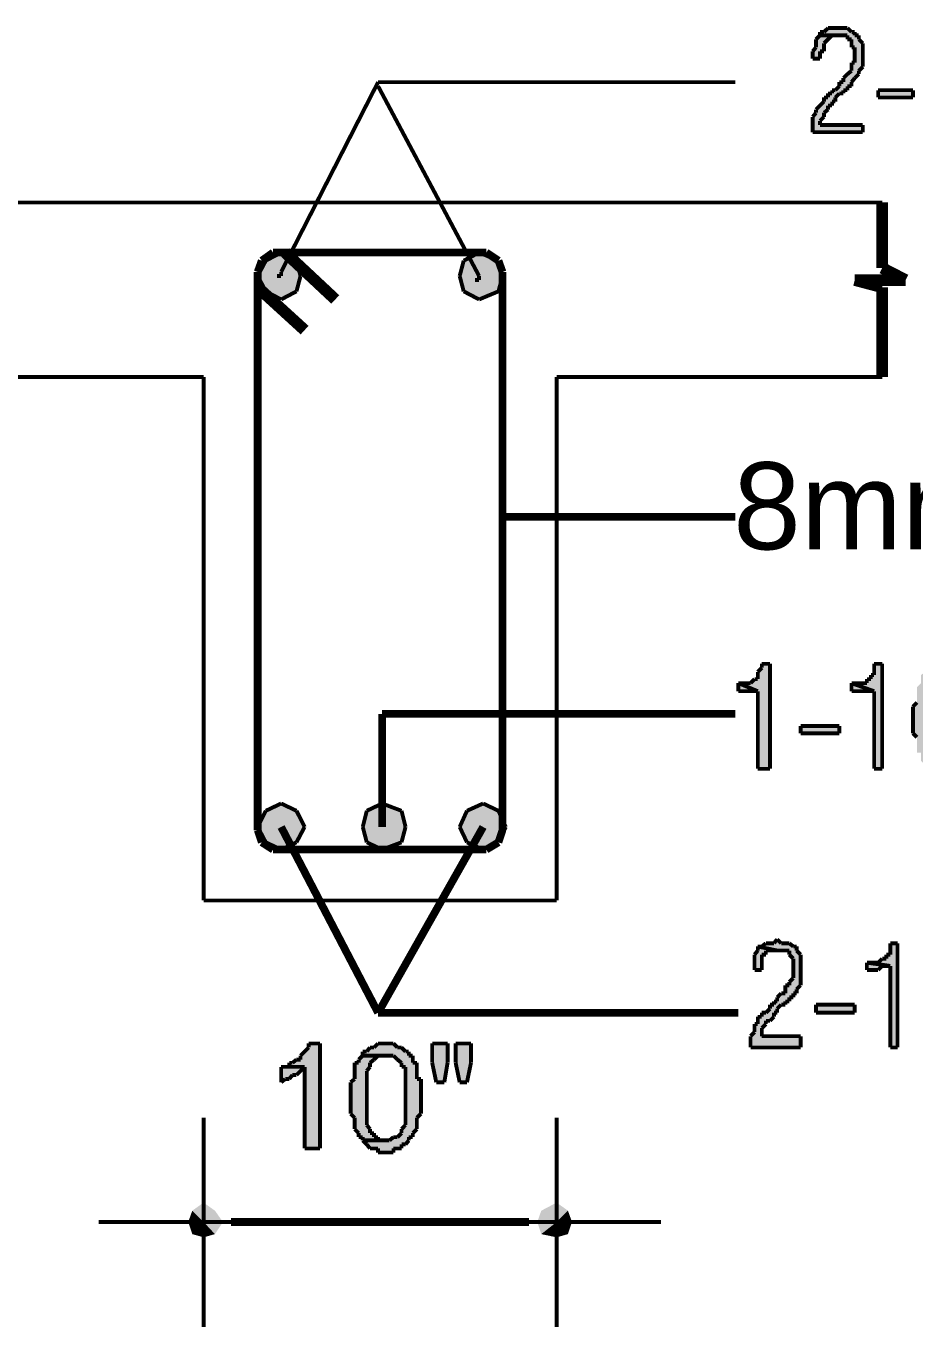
# Model space of a CAD drawing. Header units: millimetres. Extents: x 5 to 350, y 3 to 213.
# Drawn here: x 120.16 to 139.57, y 97.66 to 126.11 of the extents above; entities that cross this region are included whole.
import ezdxf

# ---------------------------------------------------------------- set-up
doc = ezdxf.new("R2010")
doc.units = ezdxf.units.MM
for name, color, linetype in [('H', 251, 'Continuous'), ('P', 255, 'Continuous'), ('T', 255, 'Continuous')]:
    doc.layers.add(name, color=color, linetype=linetype)
doc.styles.get("Standard").update_dxf_attribs({"font": 'arial.ttf'})

msp = doc.modelspace()

# ---------------------------------------------------------------- hatches: boundary and pattern name
at = {"layer": 'H', "linetype": 'Continuous'}
for points in [[(137.336, 123.79), (137.336, 124.125), (137.407, 124.213), (137.407, 124.284), (137.583, 124.46), (137.583, 124.548), (137.672, 124.548), (137.672, 124.636), (137.76, 124.636), (137.76, 124.707), (137.83, 124.707), (137.918, 124.795), (137.918, 124.883), (138.007, 124.883), (138.007, 124.972), (138.183, 125.13), (138.183, 125.307), (138.254, 125.307), (138.254, 125.642), (138.183, 125.642), (138.183, 125.818), (138.095, 125.818), (138.095, 125.906), (137.495, 125.906), (137.495, 125.977), (137.583, 125.977), (137.672, 126.065), (138.095, 126.065), (138.183, 125.977), (138.254, 125.977), (138.254, 125.906), (138.342, 125.906), (138.342, 125.818), (138.43, 125.73), (138.43, 125.218), (138.342, 125.13), (138.342, 125.06), (138.183, 124.883), (138.183, 124.795), (138.095, 124.795), (138.095, 124.707), (138.007, 124.707), (138.007, 124.636), (137.918, 124.636), (137.83, 124.548), (137.83, 124.46), (137.76, 124.46), (137.76, 124.372), (137.672, 124.372), (137.672, 124.284), (137.583, 124.213), (137.583, 124.125), (137.495, 124.037), (137.495, 123.948), (138.43, 123.948), (138.43, 123.79), (137.336, 123.79)], [(137.336, 125.395), (137.336, 125.554), (137.407, 125.642), (137.407, 125.818), (137.495, 125.906), (137.76, 125.906), (137.583, 125.73), (137.583, 125.554), (137.495, 125.554), (137.495, 125.395), (137.336, 125.395)], [(138.765, 124.548), (138.765, 124.707), (139.524, 124.707), (139.524, 124.548), (138.765, 124.548)], [(125.218, 120.65), (125.395, 120.985), (126.153, 120.65), (125.218, 120.65)], [(125.395, 120.985), (125.73, 121.162), (126.065, 120.985), (125.395, 120.985)], [(126.153, 120.65), (125.395, 120.985), (126.065, 120.985), (126.153, 120.65)], [(129.628, 120.65), (129.716, 120.985), (130.563, 120.65), (129.628, 120.65)], [(129.716, 120.985), (130.052, 121.162), (130.475, 120.985), (129.716, 120.985)], [(130.563, 120.65), (129.716, 120.985), (130.475, 120.985), (130.563, 120.65)], [(125.395, 120.315), (125.218, 120.65), (126.065, 120.315), (125.395, 120.315)], [(126.065, 120.315), (125.218, 120.65), (126.153, 120.65), (126.065, 120.315)], [(129.716, 120.315), (129.628, 120.65), (130.475, 120.315), (129.716, 120.315)], [(130.475, 120.315), (129.628, 120.65), (130.563, 120.65), (130.475, 120.315)], [(125.73, 120.138), (125.395, 120.315), (126.065, 120.315), (125.73, 120.138)], [(130.052, 120.138), (129.716, 120.315), (130.475, 120.315), (130.052, 120.138)], [(136.137, 109.89), (136.137, 111.584), (135.714, 111.76), (135.978, 111.76), (136.066, 111.848), (136.137, 111.848), (136.137, 112.007), (136.225, 112.095), (136.225, 112.183), (136.402, 112.183), (136.402, 109.89), (136.137, 109.89)], [(138.677, 109.89), (138.677, 111.584), (138.183, 111.76), (138.518, 111.76), (138.518, 111.848), (138.606, 111.848), (138.606, 111.936), (138.677, 111.936), (138.677, 112.183), (138.853, 112.183), (138.853, 109.89), (138.677, 109.89)], [(139.876, 109.89), (139.7, 110.067), (139.7, 110.243), (139.612, 110.243), (139.612, 110.578), (139.524, 110.666), (139.524, 111.248), (139.612, 111.337), (139.612, 111.672), (139.7, 111.76), (139.7, 111.936), (139.788, 112.007), (140.035, 112.007), (139.876, 111.848), (139.876, 111.672), (139.788, 111.584), (139.788, 111.16), (139.947, 111.09), (139.876, 111.09), (139.876, 111.002), (139.788, 110.913), (139.788, 110.314), (139.876, 110.314), (139.876, 110.243), (139.947, 110.155), (139.947, 110.067), (140.123, 110.067), (140.547, 109.978), (140.458, 109.978), (140.37, 109.89), (139.876, 109.89)], [(135.714, 111.584), (135.714, 111.76), (136.137, 111.584), (135.714, 111.584)], [(138.183, 111.584), (138.183, 111.76), (138.677, 111.584), (138.183, 111.584)], [(137.072, 110.666), (137.072, 110.825), (137.918, 110.825), (137.918, 110.666), (137.072, 110.666)], [(125.218, 108.62), (125.395, 108.973), (126.242, 108.62), (125.218, 108.62)], [(125.395, 108.973), (125.73, 109.132), (126.065, 108.973), (125.395, 108.973)], [(126.242, 108.62), (125.395, 108.973), (126.065, 108.973), (126.242, 108.62)], [(127.512, 108.62), (127.6, 108.973), (128.446, 108.62), (127.512, 108.62)], [(127.6, 108.973), (127.935, 109.132), (128.358, 108.973), (127.6, 108.973)], [(128.446, 108.62), (127.6, 108.973), (128.358, 108.973), (128.446, 108.62)], [(129.628, 108.62), (129.787, 108.973), (130.634, 108.62), (129.628, 108.62)], [(129.787, 108.973), (130.14, 109.132), (130.475, 108.973), (129.787, 108.973)], [(130.634, 108.62), (129.787, 108.973), (130.475, 108.973), (130.634, 108.62)], [(125.395, 108.285), (125.218, 108.62), (126.065, 108.285), (125.395, 108.285)], [(126.065, 108.285), (125.218, 108.62), (126.242, 108.62), (126.065, 108.285)], [(127.6, 108.285), (127.512, 108.62), (128.358, 108.285), (127.6, 108.285)], [(128.358, 108.285), (127.512, 108.62), (128.446, 108.62), (128.358, 108.285)], [(129.787, 108.285), (129.628, 108.62), (130.475, 108.285), (129.787, 108.285)], [(130.475, 108.285), (129.628, 108.62), (130.634, 108.62), (130.475, 108.285)], [(125.73, 108.126), (125.395, 108.285), (126.065, 108.285), (125.73, 108.126)], [(127.935, 108.126), (127.6, 108.285), (128.358, 108.285), (127.935, 108.126)], [(130.14, 108.126), (129.787, 108.285), (130.475, 108.285), (130.14, 108.126)], [(135.978, 103.805), (135.978, 104.052), (136.066, 104.14), (136.066, 104.316), (136.137, 104.316), (136.137, 104.475), (136.225, 104.475), (136.225, 104.563), (136.313, 104.563), (136.402, 104.652), (136.402, 104.74), (136.49, 104.74), (136.49, 104.81), (136.56, 104.81), (136.56, 104.898), (136.648, 104.987), (136.737, 104.987), (136.737, 105.163), (136.825, 105.163), (136.825, 105.234), (136.913, 105.322), (136.913, 105.745), (136.825, 105.833), (136.825, 105.922), (136.56, 105.922), (136.137, 106.01), (136.225, 106.01), (136.313, 106.08), (136.49, 106.08), (136.56, 106.168), (136.648, 106.08), (136.825, 106.08), (136.913, 106.01), (136.984, 106.01), (136.984, 105.922), (137.072, 105.833), (137.072, 105.163), (136.984, 105.075), (136.984, 104.987), (136.913, 104.987), (136.913, 104.898), (136.825, 104.898), (136.825, 104.81), (136.737, 104.81), (136.737, 104.74), (136.648, 104.74), (136.56, 104.652), (136.56, 104.563), (136.49, 104.563), (136.49, 104.475), (136.402, 104.387), (136.313, 104.387), (136.313, 104.316), (136.225, 104.228), (136.225, 104.052), (137.072, 104.052), (137.072, 103.805), (135.978, 103.805)], [(136.066, 105.498), (136.066, 105.833), (136.137, 105.922), (136.137, 106.01), (136.56, 105.922), (136.313, 105.922), (136.313, 105.833), (136.225, 105.833), (136.225, 105.498), (136.066, 105.498)], [(139.03, 103.805), (139.03, 105.586), (138.518, 105.657), (138.765, 105.657), (138.853, 105.745), (138.942, 105.745), (138.942, 105.833), (139.03, 105.833), (139.03, 106.08), (139.188, 106.08), (139.188, 103.805), (139.03, 103.805)], [(138.518, 105.498), (138.518, 105.657), (139.03, 105.586), (138.853, 105.586), (138.765, 105.498), (138.518, 105.498)], [(137.407, 104.563), (137.407, 104.74), (138.254, 104.74), (138.254, 104.563), (137.407, 104.563)], [(126.242, 101.6), (126.242, 103.382), (125.906, 103.382), (125.906, 103.47), (125.977, 103.47), (126.065, 103.54), (126.153, 103.54), (126.153, 103.628), (126.33, 103.805), (126.33, 103.893), (126.577, 103.893), (126.577, 101.6), (126.242, 101.6)], [(127.847, 101.512), (127.847, 101.6), (127.67, 101.6), (127.512, 101.776), (128.094, 101.776), (128.182, 101.847), (128.27, 101.847), (128.358, 101.935), (128.358, 102.023), (128.446, 102.112), (128.446, 103.382), (128.358, 103.382), (128.358, 103.47), (128.182, 103.628), (127.512, 103.628), (127.512, 103.717), (127.6, 103.717), (127.67, 103.805), (127.758, 103.805), (127.847, 103.893), (128.182, 103.893), (128.27, 103.805), (128.358, 103.805), (128.446, 103.717), (128.517, 103.717), (128.517, 103.628), (128.605, 103.628), (128.605, 103.47), (128.693, 103.47), (128.693, 103.117), (128.782, 103.117), (128.782, 102.358), (128.693, 102.27), (128.693, 102.023), (128.605, 101.935), (128.605, 101.847), (128.517, 101.847), (128.517, 101.776), (128.446, 101.688), (128.358, 101.688), (128.358, 101.6), (128.182, 101.6), (128.182, 101.512), (127.847, 101.512)], [(129.117, 103.046), (129.028, 103.47), (129.028, 103.893), (129.364, 103.893), (129.364, 103.47), (129.293, 103.046), (129.117, 103.046)], [(129.628, 103.046), (129.54, 103.47), (129.54, 103.893), (129.875, 103.893), (129.875, 103.47), (129.787, 103.046), (129.628, 103.046)], [(127.512, 101.776), (127.512, 101.847), (127.423, 101.847), (127.423, 101.935), (127.335, 102.023), (127.335, 102.27), (127.247, 102.358), (127.247, 103.046), (127.335, 103.117), (127.335, 103.47), (127.423, 103.47), (127.423, 103.54), (127.512, 103.628), (127.847, 103.628), (127.67, 103.47), (127.67, 103.382), (127.6, 103.293), (127.6, 102.112), (127.67, 102.023), (127.67, 101.935), (127.758, 101.935), (127.758, 101.847), (127.847, 101.847), (127.847, 101.776), (127.512, 101.776)], [(125.73, 103.046), (125.73, 103.382), (126.242, 103.382), (126.065, 103.205), (125.977, 103.205), (125.906, 103.117), (125.818, 103.117), (125.73, 103.046)], [(123.702, 99.995), (123.79, 100.242), (124.037, 99.995), (123.702, 99.995)], [(124.037, 99.995), (123.79, 100.242), (124.037, 100.418), (124.037, 99.995)], [(124.037, 99.995), (124.037, 100.418), (124.284, 100.242), (124.037, 99.995)], [(124.037, 99.995), (124.284, 100.242), (124.46, 99.995), (124.037, 99.995)], [(131.322, 99.995), (131.41, 100.242), (131.745, 99.995), (131.322, 99.995)], [(131.745, 99.995), (131.41, 100.242), (131.745, 100.418), (131.745, 99.995)], [(131.745, 99.995), (131.745, 100.418), (131.992, 100.242), (131.745, 99.995)], [(131.745, 99.995), (131.992, 100.242), (132.08, 99.995), (131.745, 99.995)], [(123.79, 99.73), (123.702, 99.995), (124.037, 99.995), (123.79, 99.73)], [(124.037, 99.66), (123.79, 99.73), (124.037, 99.995), (124.037, 99.66)], [(124.037, 99.66), (124.037, 99.995), (124.284, 99.73), (124.037, 99.66)], [(124.284, 99.73), (124.037, 99.995), (124.46, 99.995), (124.284, 99.73)], [(131.41, 99.73), (131.322, 99.995), (131.745, 99.995), (131.41, 99.73)], [(131.745, 99.66), (131.41, 99.73), (131.745, 99.995), (131.745, 99.66)], [(131.745, 99.66), (131.745, 99.995), (131.992, 99.73), (131.745, 99.66)], [(131.992, 99.73), (131.745, 99.995), (132.08, 99.995), (131.992, 99.73)]]:
    msp.add_hatch(color=256, dxfattribs=at).paths.add_polyline_path(points)

# ---------------------------------------------------------------- linework, layer by layer
at = {"layer": 'P'}
for points, const_width in [([(137.672, 126.065), (137.583, 125.977)], 0.085), ([(137.76, 126.065), (137.672, 126.065)], 0.085), ([(137.83, 126.065), (137.76, 126.065)], 0.085), ([(137.918, 126.065), (137.83, 126.065)], 0.085), ([(138.007, 126.065), (137.918, 126.065)], 0.085), ([(137.918, 126.065), (137.918, 126.065)], 0.085), ([(138.095, 126.065), (138.007, 126.065)], 0.085), ([(138.183, 125.977), (138.095, 126.065)], 0.085), ([(137.495, 125.906), (137.407, 125.818)], 0.085), ([(137.407, 125.818), (137.407, 125.73)], 0.085), ([(137.407, 125.73), (137.407, 125.642)], 0.085), ([(137.583, 125.977), (137.495, 125.977)], 0.085), ([(137.495, 125.977), (137.495, 125.906)], 0.085), ([(137.918, 125.906), (137.495, 125.906)], 0.085), ([(137.495, 125.906), (137.918, 125.906)], 0.085), ([(137.583, 125.73), (137.672, 125.818)], 0.085), ([(137.583, 125.642), (137.583, 125.73)], 0.085), ([(137.672, 125.818), (137.76, 125.906)], 0.085), ([(137.76, 125.906), (137.83, 125.906)], 0.085), ([(137.83, 125.906), (137.918, 125.906)], 0.085), ([(137.918, 125.906), (138.007, 125.906)], 0.085), ([(138.007, 125.906), (138.095, 125.906)], 0.085), ([(138.095, 125.906), (138.095, 125.818)], 0.085), ([(138.095, 125.818), (138.183, 125.818)], 0.085), ([(138.254, 125.977), (138.183, 125.977)], 0.085), ([(138.183, 125.818), (138.183, 125.73)], 0.085), ([(138.183, 125.73), (138.183, 125.642)], 0.085), ([(138.254, 125.906), (138.254, 125.977)], 0.085), ([(138.342, 125.906), (138.254, 125.906)], 0.085), ([(138.342, 125.818), (138.342, 125.906)], 0.085), ([(138.43, 125.73), (138.342, 125.818)], 0.085), ([(138.43, 125.642), (138.43, 125.73)], 0.085), ([(137.407, 125.642), (137.336, 125.554)], 0.085), ([(137.336, 125.554), (137.336, 125.483)], 0.085), ([(137.336, 125.483), (137.336, 125.395)], 0.085), ([(137.495, 125.483), (137.495, 125.554)], 0.085), ([(137.495, 125.554), (137.583, 125.554)], 0.085), ([(137.495, 125.395), (137.495, 125.483)], 0.085), ([(137.583, 125.554), (137.583, 125.642)], 0.085), ([(138.183, 125.642), (138.254, 125.642)], 0.085), ([(138.254, 125.642), (138.254, 125.554)], 0.085), ([(138.254, 125.554), (138.254, 125.483)], 0.085), ([(138.254, 125.483), (138.254, 125.395)], 0.085), ([(138.43, 125.554), (138.43, 125.642)], 0.085), ([(138.43, 125.483), (138.43, 125.554)], 0.085), ([(138.43, 125.395), (138.43, 125.483)], 0.085), ([(137.336, 125.395), (137.495, 125.395)], 0.085), ([(138.183, 125.13), (138.095, 125.06)], 0.085), ([(138.254, 125.307), (138.183, 125.307)], 0.085), ([(138.183, 125.307), (138.183, 125.218)], 0.085), ([(138.183, 125.218), (138.183, 125.13)], 0.085), ([(138.254, 125.395), (138.254, 125.307)], 0.085), ([(138.342, 125.13), (138.43, 125.218)], 0.085), ([(138.342, 125.06), (138.342, 125.13)], 0.085), ([(138.43, 125.307), (138.43, 125.395)], 0.085), ([(138.43, 125.218), (138.43, 125.307)], 0.085), ([(125.73, 120.738), (127.847, 124.883)], 0.085), ([(127.847, 124.883), (135.643, 124.883)], 0.085), ([(138.007, 124.883), (137.918, 124.883)], 0.085), ([(137.918, 124.883), (137.918, 124.795)], 0.085), ([(138.095, 125.06), (138.007, 124.972)], 0.085), ([(138.007, 124.972), (138.007, 124.883)], 0.085), ([(138.183, 124.883), (138.254, 124.972)], 0.085), ([(138.183, 124.795), (138.183, 124.883)], 0.085), ([(138.254, 124.972), (138.342, 125.06)], 0.085), ([(130.052, 120.65), (127.847, 124.795)], 0.085), ([(137.76, 124.636), (137.672, 124.636)], 0.085), ([(137.672, 124.636), (137.672, 124.548)], 0.085), ([(137.83, 124.707), (137.76, 124.707)], 0.085), ([(137.76, 124.707), (137.76, 124.636)], 0.085), ([(137.918, 124.795), (137.83, 124.707)], 0.085), ([(137.83, 124.548), (137.918, 124.636)], 0.085), ([(137.918, 124.636), (138.007, 124.636)], 0.085), ([(138.007, 124.636), (138.007, 124.707)], 0.085), ([(138.007, 124.707), (138.095, 124.707)], 0.085), ([(138.095, 124.707), (138.095, 124.795)], 0.085), ([(138.095, 124.795), (138.183, 124.795)], 0.085), ([(138.765, 124.548), (138.765, 124.707)], 0.085), ([(138.765, 124.707), (139.524, 124.707)], 0.085), ([(139.524, 124.707), (139.524, 124.548)], 0.085), ([(137.495, 124.372), (137.407, 124.284)], 0.085), ([(137.407, 124.284), (137.407, 124.213)], 0.085), ([(137.583, 124.46), (137.495, 124.372)], 0.085), ([(137.672, 124.548), (137.583, 124.548)], 0.085), ([(137.583, 124.548), (137.583, 124.46)], 0.085), ([(137.583, 124.213), (137.672, 124.284)], 0.085), ([(137.672, 124.284), (137.672, 124.372)], 0.085), ([(137.672, 124.372), (137.76, 124.372)], 0.085), ([(137.76, 124.372), (137.76, 124.46)], 0.085), ([(137.76, 124.46), (137.83, 124.46)], 0.085), ([(137.83, 124.46), (137.83, 124.548)], 0.085), ([(139.524, 124.548), (138.765, 124.548)], 0.085), ([(138.765, 124.548), (138.765, 124.548)], 0.085), ([(137.407, 124.213), (137.336, 124.125)], 0.085), ([(137.336, 124.125), (137.336, 124.037)], 0.085), ([(137.336, 124.037), (137.336, 123.948)], 0.085), ([(137.495, 124.037), (137.583, 124.125)], 0.085), ([(137.495, 123.948), (137.495, 124.037)], 0.085), ([(137.583, 124.125), (137.583, 124.213)], 0.085), ([(137.336, 123.948), (137.336, 123.86)], 0.085), ([(137.336, 123.86), (137.336, 123.79)], 0.085), ([(137.336, 123.79), (138.43, 123.79)], 0.085), ([(138.43, 123.948), (137.495, 123.948)], 0.085), ([(138.43, 123.79), (138.43, 123.948)], 0.085), ([(138.853, 120.826), (138.853, 122.255)], 0.254), ([(138.853, 122.255), (117.775, 122.255)], 0.085), ([(125.554, 121.162), (125.307, 120.985)], 0.169), ([(125.73, 121.162), (125.395, 120.985)], 0.085), ([(130.21, 121.162), (125.554, 121.162)], 0.169), ([(126.065, 120.985), (125.73, 121.162)], 0.085), ([(125.818, 121.162), (126.912, 120.138)], 0.254), ([(130.052, 121.162), (129.716, 120.985)], 0.085), ([(130.475, 120.985), (130.052, 121.162)], 0.085), ([(130.475, 120.985), (130.21, 121.162)], 0.169), ([(125.307, 120.985), (125.218, 120.738)], 0.169), ([(125.395, 120.985), (125.218, 120.65)], 0.085), ([(126.153, 120.65), (126.065, 120.985)], 0.085), ([(129.716, 120.985), (129.628, 120.65)], 0.085), ([(130.563, 120.738), (130.475, 120.985)], 0.169), ([(130.563, 120.65), (130.475, 120.985)], 0.085), ([(139.365, 120.562), (138.853, 120.826)], 0.254), ([(125.218, 120.738), (125.218, 108.55)], 0.169), ([(125.218, 120.65), (125.395, 120.315)], 0.085), ([(125.73, 120.65), (125.642, 120.65)], 0.085), ([(125.642, 120.65), (125.73, 120.65)], 0.085), ([(125.73, 120.65), (125.73, 120.738)], 0.085), ([(125.73, 120.65), (125.73, 120.738)], 0.085), ([(126.065, 120.315), (126.153, 120.65)], 0.085), ([(126.153, 120.65), (126.153, 120.65)], 0.085), ([(129.628, 120.65), (129.716, 120.315)], 0.085), ([(130.052, 120.65), (130.052, 120.562)], 0.085), ([(130.052, 120.562), (130.052, 120.65)], 0.085), ([(130.052, 120.562), (130.052, 120.65)], 0.085), ([(130.475, 120.315), (130.563, 120.65)], 0.085), ([(130.563, 108.55), (130.563, 120.738)], 0.169), ([(130.563, 120.65), (130.563, 120.65)], 0.085), ([(138.853, 120.403), (138.254, 120.562)], 0.254), ([(138.254, 120.562), (139.365, 120.562)], 0.254), ([(125.218, 120.403), (126.242, 119.468)], 0.254), ([(125.395, 120.315), (125.73, 120.138)], 0.085), ([(125.73, 120.138), (126.065, 120.315)], 0.085), ([(129.716, 120.315), (130.052, 120.138)], 0.085), ([(129.963, 120.562), (130.052, 120.562)], 0.085), ([(130.052, 120.138), (130.475, 120.315)], 0.085), ([(138.853, 118.445), (138.853, 120.403)], 0.254), ([(117.775, 118.445), (124.037, 118.445)], 0.085), ([(124.037, 118.445), (124.037, 107.015)], 0.085), ([(131.745, 107.015), (131.745, 118.445)], 0.085), ([(138.853, 118.445), (131.745, 118.445)], 0.085), ([(130.563, 115.394), (135.643, 115.394)], 0.169), ([(136.225, 112.095), (136.137, 112.007)], 0.085), ([(136.402, 112.183), (136.225, 112.183)], 0.085), ([(136.225, 112.183), (136.225, 112.095)], 0.085), ([(136.402, 109.89), (136.402, 112.183)], 0.085), ([(138.853, 112.183), (138.677, 112.183)], 0.085), ([(138.677, 112.183), (138.677, 112.095)], 0.085), ([(138.677, 112.095), (138.677, 112.007)], 0.085), ([(138.853, 109.89), (138.853, 112.183)], 0.085), ([(135.714, 111.76), (135.714, 111.584)], 0.085), ([(136.137, 111.584), (135.714, 111.76)], 0.085), ([(135.802, 111.76), (135.714, 111.76)], 0.085), ([(135.714, 111.76), (136.137, 111.584)], 0.085), ([(135.89, 111.76), (135.802, 111.76)], 0.085), ([(135.978, 111.76), (135.89, 111.76)], 0.085), ([(136.066, 111.848), (135.978, 111.76)], 0.085), ([(136.137, 111.848), (136.066, 111.848)], 0.085), ([(136.137, 112.007), (136.137, 111.936)], 0.085), ([(136.137, 111.936), (136.137, 111.848)], 0.085), ([(138.183, 111.76), (138.183, 111.584)], 0.085), ([(138.677, 111.584), (138.183, 111.76)], 0.085), ([(138.254, 111.76), (138.183, 111.76)], 0.085), ([(138.183, 111.76), (138.677, 111.584)], 0.085), ([(138.342, 111.76), (138.254, 111.76)], 0.085), ([(138.43, 111.76), (138.342, 111.76)], 0.085), ([(138.518, 111.76), (138.43, 111.76)], 0.085), ([(138.606, 111.848), (138.518, 111.848)], 0.085), ([(138.518, 111.848), (138.518, 111.76)], 0.085), ([(138.677, 111.936), (138.606, 111.936)], 0.085), ([(138.606, 111.936), (138.606, 111.848)], 0.085), ([(138.677, 112.007), (138.677, 111.936)], 0.085), ([(135.714, 111.584), (135.802, 111.584)], 0.085), ([(135.802, 111.584), (135.89, 111.584)], 0.085), ([(135.89, 111.584), (135.978, 111.584)], 0.085), ([(135.978, 111.584), (136.066, 111.584)], 0.085), ([(136.066, 111.584), (136.137, 111.584)], 0.085), ([(136.137, 111.584), (136.137, 111.584)], 0.085), ([(136.137, 111.584), (136.137, 109.89)], 0.085), ([(138.183, 111.584), (138.254, 111.584)], 0.085), ([(138.254, 111.584), (138.342, 111.584)], 0.085), ([(138.342, 111.584), (138.43, 111.584)], 0.085), ([(138.43, 111.584), (138.518, 111.584)], 0.085), ([(138.518, 111.584), (138.606, 111.584)], 0.085), ([(138.606, 111.584), (138.677, 111.584)], 0.085), ([(138.677, 111.584), (138.677, 109.89)], 0.085), ([(139.612, 111.337), (139.524, 111.248)], 0.085), ([(139.524, 111.248), (139.524, 111.16)], 0.085), ([(127.935, 108.62), (127.935, 111.09)], 0.169), ([(127.935, 111.09), (135.643, 111.09)], 0.169), ([(139.524, 111.16), (139.524, 111.09)], 0.085), ([(139.524, 111.09), (139.524, 111.002)], 0.085), ([(139.524, 111.002), (139.524, 110.913)], 0.085), ([(139.524, 110.913), (139.524, 110.825)], 0.085), ([(137.072, 110.666), (137.072, 110.825)], 0.085), ([(137.072, 110.825), (137.918, 110.825)], 0.085), ([(137.918, 110.666), (137.072, 110.666)], 0.085), ([(137.072, 110.666), (137.072, 110.666)], 0.085), ([(137.918, 110.825), (137.918, 110.666)], 0.085), ([(139.524, 110.825), (139.524, 110.737)], 0.085), ([(139.524, 110.737), (139.524, 110.666)], 0.085), ([(139.524, 110.666), (139.612, 110.578)], 0.085), ([(136.137, 109.89), (136.402, 109.89)], 0.085), ([(138.677, 109.89), (138.853, 109.89)], 0.085), ([(125.395, 108.973), (125.218, 108.62)], 0.085), ([(125.73, 109.132), (125.395, 108.973)], 0.085), ([(126.065, 108.973), (125.73, 109.132)], 0.085), ([(126.242, 108.62), (126.065, 108.973)], 0.085), ([(127.6, 108.973), (127.512, 108.62)], 0.085), ([(127.935, 109.132), (127.6, 108.973)], 0.085), ([(128.358, 108.973), (127.935, 109.132)], 0.085), ([(128.446, 108.62), (128.358, 108.973)], 0.085), ([(129.787, 108.973), (129.628, 108.62)], 0.085), ([(130.14, 109.132), (129.787, 108.973)], 0.085), ([(130.475, 108.973), (130.14, 109.132)], 0.085), ([(130.634, 108.62), (130.475, 108.973)], 0.085), ([(125.73, 108.62), (127.847, 104.563)], 0.169), ([(127.847, 104.563), (130.14, 108.62)], 0.169), ([(125.218, 108.55), (125.307, 108.285)], 0.169), ([(125.218, 108.62), (125.395, 108.285)], 0.085), ([(126.065, 108.285), (126.242, 108.62)], 0.085), ([(126.242, 108.62), (126.242, 108.62)], 0.085), ([(127.512, 108.62), (127.6, 108.285)], 0.085), ([(128.358, 108.285), (128.446, 108.62)], 0.085), ([(128.446, 108.62), (128.446, 108.62)], 0.085), ([(129.628, 108.62), (129.787, 108.285)], 0.085), ([(130.475, 108.285), (130.563, 108.55)], 0.169), ([(130.475, 108.285), (130.634, 108.62)], 0.085), ([(130.634, 108.62), (130.634, 108.62)], 0.085), ([(125.307, 108.285), (125.554, 108.126)], 0.169), ([(125.395, 108.285), (125.73, 108.126)], 0.085), ([(125.554, 108.126), (130.21, 108.126)], 0.169), ([(125.554, 108.126), (130.21, 108.126)], 0.085), ([(125.73, 108.126), (126.065, 108.285)], 0.085), ([(127.6, 108.285), (127.935, 108.126)], 0.085), ([(127.935, 108.126), (128.358, 108.285)], 0.085), ([(129.787, 108.285), (130.14, 108.126)], 0.085), ([(130.14, 108.126), (130.475, 108.285)], 0.085), ([(130.21, 108.126), (130.475, 108.285)], 0.169), ([(124.037, 107.015), (131.745, 107.015)], 0.085), ([(136.313, 106.08), (136.225, 106.01)], 0.085), ([(136.402, 106.08), (136.313, 106.08)], 0.085), ([(136.49, 106.08), (136.402, 106.08)], 0.085), ([(136.56, 106.168), (136.49, 106.08)], 0.085), ([(136.648, 106.08), (136.56, 106.168)], 0.085), ([(136.737, 106.08), (136.648, 106.08)], 0.085), ([(136.648, 106.08), (136.648, 106.08)], 0.085), ([(136.825, 106.08), (136.737, 106.08)], 0.085), ([(136.913, 106.01), (136.825, 106.08)], 0.085), ([(139.188, 106.08), (139.03, 106.08)], 0.085), ([(139.03, 106.08), (139.03, 106.01)], 0.085), ([(139.188, 103.805), (139.188, 106.08)], 0.085), ([(136.137, 105.922), (136.066, 105.833)], 0.085), ([(136.066, 105.833), (136.066, 105.745)], 0.085), ([(136.137, 106.01), (136.137, 105.922)], 0.085), ([(136.56, 105.922), (136.137, 106.01)], 0.085), ([(136.225, 106.01), (136.137, 106.01)], 0.085), ([(136.137, 106.01), (136.56, 105.922)], 0.085), ([(136.225, 105.745), (136.225, 105.833)], 0.085), ([(136.225, 105.833), (136.313, 105.833)], 0.085), ([(136.313, 105.833), (136.313, 105.922)], 0.085), ([(136.313, 105.922), (136.402, 105.922)], 0.085), ([(136.402, 105.922), (136.49, 105.922)], 0.085), ([(136.49, 105.922), (136.56, 105.922)], 0.085), ([(136.56, 105.922), (136.648, 105.922)], 0.085), ([(136.648, 105.922), (136.737, 105.922)], 0.085), ([(136.737, 105.922), (136.825, 105.922)], 0.085), ([(136.825, 105.922), (136.825, 105.833)], 0.085), ([(136.825, 105.833), (136.913, 105.745)], 0.085), ([(136.984, 106.01), (136.913, 106.01)], 0.085), ([(136.984, 105.922), (136.984, 106.01)], 0.085), ([(137.072, 105.833), (136.984, 105.922)], 0.085), ([(137.072, 105.745), (137.072, 105.833)], 0.085), ([(139.03, 105.833), (138.942, 105.833)], 0.085), ([(138.942, 105.833), (138.942, 105.745)], 0.085), ([(139.03, 106.01), (139.03, 105.922)], 0.085), ([(139.03, 105.922), (139.03, 105.833)], 0.085), ([(136.066, 105.745), (136.066, 105.657)], 0.085), ([(136.066, 105.657), (136.066, 105.586)], 0.085), ([(136.066, 105.586), (136.066, 105.498)], 0.085), ([(136.225, 105.657), (136.225, 105.745)], 0.085), ([(136.225, 105.586), (136.225, 105.657)], 0.085), ([(136.225, 105.498), (136.225, 105.586)], 0.085), ([(136.913, 105.745), (136.913, 105.657)], 0.085), ([(136.913, 105.657), (136.913, 105.586)], 0.085), ([(136.913, 105.586), (136.913, 105.498)], 0.085), ([(137.072, 105.657), (137.072, 105.745)], 0.085), ([(137.072, 105.586), (137.072, 105.657)], 0.085), ([(137.072, 105.498), (137.072, 105.586)], 0.085), ([(138.518, 105.657), (138.518, 105.498)], 0.085), ([(139.03, 105.586), (138.518, 105.657)], 0.085), ([(138.606, 105.657), (138.518, 105.657)], 0.085), ([(138.518, 105.657), (139.03, 105.586)], 0.085), ([(138.677, 105.657), (138.606, 105.657)], 0.085), ([(138.765, 105.657), (138.677, 105.657)], 0.085), ([(138.853, 105.745), (138.765, 105.657)], 0.085), ([(138.765, 105.498), (138.853, 105.586)], 0.085), ([(138.942, 105.745), (138.853, 105.745)], 0.085), ([(138.853, 105.586), (138.942, 105.586)], 0.085), ([(138.942, 105.586), (139.03, 105.586)], 0.085), ([(139.03, 105.586), (139.03, 103.805)], 0.085), ([(136.066, 105.498), (136.225, 105.498)], 0.085), ([(136.913, 105.322), (136.825, 105.234)], 0.085), ([(136.825, 105.234), (136.825, 105.163)], 0.085), ([(136.913, 105.498), (136.913, 105.41)], 0.085), ([(136.913, 105.41), (136.913, 105.322)], 0.085), ([(137.072, 105.41), (137.072, 105.498)], 0.085), ([(137.072, 105.322), (137.072, 105.41)], 0.085), ([(137.072, 105.234), (137.072, 105.322)], 0.085), ([(137.072, 105.163), (137.072, 105.234)], 0.085), ([(138.518, 105.498), (138.606, 105.498)], 0.085), ([(138.606, 105.498), (138.677, 105.498)], 0.085), ([(138.677, 105.498), (138.765, 105.498)], 0.085), ([(136.648, 104.987), (136.56, 104.898)], 0.085), ([(136.737, 104.987), (136.648, 104.987)], 0.085), ([(136.825, 105.163), (136.737, 105.163)], 0.085), ([(136.737, 105.163), (136.737, 105.075)], 0.085), ([(136.737, 105.075), (136.737, 104.987)], 0.085), ([(136.913, 104.898), (136.913, 104.987)], 0.085), ([(136.913, 104.987), (136.984, 104.987)], 0.085), ([(136.984, 105.075), (137.072, 105.163)], 0.085), ([(136.984, 104.987), (136.984, 105.075)], 0.085), ([(136.402, 104.652), (136.313, 104.563)], 0.085), ([(136.49, 104.74), (136.402, 104.74)], 0.085), ([(136.402, 104.74), (136.402, 104.652)], 0.085), ([(136.56, 104.81), (136.49, 104.81)], 0.085), ([(136.49, 104.81), (136.49, 104.74)], 0.085), ([(136.56, 104.898), (136.56, 104.81)], 0.085), ([(136.56, 104.652), (136.648, 104.74)], 0.085), ([(136.56, 104.563), (136.56, 104.652)], 0.085), ([(136.648, 104.74), (136.737, 104.74)], 0.085), ([(136.737, 104.74), (136.737, 104.81)], 0.085), ([(136.737, 104.81), (136.825, 104.81)], 0.085), ([(136.825, 104.81), (136.825, 104.898)], 0.085), ([(136.825, 104.898), (136.913, 104.898)], 0.085), ([(137.407, 104.563), (137.407, 104.74)], 0.085), ([(137.407, 104.74), (138.254, 104.74)], 0.085), ([(138.254, 104.74), (138.254, 104.563)], 0.085), ([(127.847, 104.563), (135.714, 104.563)], 0.169), ([(136.225, 104.475), (136.137, 104.475)], 0.085), ([(136.137, 104.475), (136.137, 104.387)], 0.085), ([(136.137, 104.387), (136.137, 104.316)], 0.085), ([(136.313, 104.563), (136.225, 104.563)], 0.085), ([(136.225, 104.563), (136.225, 104.475)], 0.085), ([(136.313, 104.316), (136.313, 104.387)], 0.085), ([(136.313, 104.387), (136.402, 104.387)], 0.085), ([(136.402, 104.387), (136.49, 104.475)], 0.085), ([(136.49, 104.475), (136.49, 104.563)], 0.085), ([(136.49, 104.563), (136.56, 104.563)], 0.085), ([(138.254, 104.563), (137.407, 104.563)], 0.085), ([(137.407, 104.563), (137.407, 104.563)], 0.085), ([(136.066, 104.14), (135.978, 104.052)], 0.085), ([(136.137, 104.316), (136.066, 104.316)], 0.085), ([(136.066, 104.316), (136.066, 104.228)], 0.085), ([(136.066, 104.228), (136.066, 104.14)], 0.085), ([(136.225, 104.228), (136.313, 104.316)], 0.085), ([(136.225, 104.14), (136.225, 104.228)], 0.085), ([(136.225, 104.052), (136.225, 104.14)], 0.085), ([(126.33, 103.805), (126.242, 103.717)], 0.085), ([(126.4, 103.893), (126.33, 103.893)], 0.085), ([(126.33, 103.893), (126.33, 103.805)], 0.085), ([(126.577, 103.893), (126.4, 103.893)], 0.085), ([(126.577, 101.6), (126.577, 103.893)], 0.085), ([(127.67, 103.805), (127.6, 103.717)], 0.085), ([(127.758, 103.805), (127.67, 103.805)], 0.085), ([(127.847, 103.893), (127.758, 103.805)], 0.085), ([(127.935, 103.893), (127.847, 103.893)], 0.085), ([(128.023, 103.893), (127.935, 103.893)], 0.085), ([(128.094, 103.893), (128.023, 103.893)], 0.085), ([(128.182, 103.893), (128.094, 103.893)], 0.085), ([(128.27, 103.805), (128.182, 103.893)], 0.085), ([(128.358, 103.805), (128.27, 103.805)], 0.085), ([(128.446, 103.717), (128.358, 103.805)], 0.085), ([(129.364, 103.893), (129.028, 103.893)], 0.085), ([(129.028, 103.893), (129.028, 103.47)], 0.085), ([(129.364, 103.47), (129.364, 103.893)], 0.085), ([(129.875, 103.893), (129.54, 103.893)], 0.085), ([(129.54, 103.893), (129.54, 103.47)], 0.085), ([(129.875, 103.47), (129.875, 103.893)], 0.085), ([(135.978, 104.052), (135.978, 103.964)], 0.085), ([(135.978, 103.964), (135.978, 103.893)], 0.085), ([(135.978, 103.893), (135.978, 103.805)], 0.085), ([(135.978, 103.805), (137.072, 103.805)], 0.085), ([(137.072, 104.052), (136.225, 104.052)], 0.085), ([(137.072, 103.805), (137.072, 104.052)], 0.085), ([(139.03, 103.805), (139.188, 103.805)], 0.085), ([(126.065, 103.54), (125.977, 103.47)], 0.085), ([(126.153, 103.54), (126.065, 103.54)], 0.085), ([(126.242, 103.717), (126.153, 103.628)], 0.085), ([(126.153, 103.628), (126.153, 103.54)], 0.085), ([(127.512, 103.628), (127.423, 103.54)], 0.085), ([(127.423, 103.54), (127.423, 103.47)], 0.085), ([(127.6, 103.717), (127.512, 103.717)], 0.085), ([(127.512, 103.717), (127.512, 103.628)], 0.085), ([(128.023, 103.628), (127.512, 103.628)], 0.085), ([(127.512, 103.628), (128.023, 103.628)], 0.085), ([(127.67, 103.47), (127.758, 103.54)], 0.085), ([(127.758, 103.54), (127.847, 103.628)], 0.085), ([(127.847, 103.628), (127.935, 103.628)], 0.085), ([(127.935, 103.628), (128.023, 103.628)], 0.085), ([(128.023, 103.628), (128.094, 103.628)], 0.085), ([(128.094, 103.628), (128.182, 103.628)], 0.085), ([(128.182, 103.628), (128.27, 103.54)], 0.085), ([(128.27, 103.54), (128.358, 103.47)], 0.085), ([(128.517, 103.717), (128.446, 103.717)], 0.085), ([(128.517, 103.628), (128.517, 103.717)], 0.085), ([(128.605, 103.628), (128.517, 103.628)], 0.085), ([(128.605, 103.54), (128.605, 103.628)], 0.085), ([(128.605, 103.47), (128.605, 103.54)], 0.085), ([(125.818, 103.382), (125.73, 103.382)], 0.085), ([(125.73, 103.382), (125.73, 103.293)], 0.085), ([(125.73, 103.293), (125.73, 103.046)], 0.085), ([(125.906, 103.382), (125.818, 103.382)], 0.085), ([(125.977, 103.47), (125.906, 103.47)], 0.085), ([(125.906, 103.47), (125.906, 103.382)], 0.085), ([(126.242, 103.382), (125.906, 103.382)], 0.085), ([(125.906, 103.382), (126.242, 103.382)], 0.085), ([(126.065, 103.205), (126.153, 103.293)], 0.085), ([(126.153, 103.293), (126.242, 103.382)], 0.085), ([(126.242, 103.382), (126.242, 103.382)], 0.085), ([(126.242, 103.382), (126.242, 101.6)], 0.085), ([(127.423, 103.47), (127.335, 103.47)], 0.085), ([(127.335, 103.47), (127.335, 103.382)], 0.085), ([(127.335, 103.382), (127.335, 103.293)], 0.085), ([(127.335, 103.293), (127.335, 103.205)], 0.085), ([(127.6, 103.293), (127.67, 103.382)], 0.085), ([(127.6, 103.205), (127.6, 103.293)], 0.085), ([(127.67, 103.382), (127.67, 103.47)], 0.085), ([(128.358, 103.47), (128.358, 103.382)], 0.085), ([(128.358, 103.382), (128.446, 103.382)], 0.085), ([(128.446, 103.382), (128.446, 103.293)], 0.085), ([(128.446, 103.293), (128.446, 103.205)], 0.085), ([(128.693, 103.47), (128.605, 103.47)], 0.085), ([(128.693, 103.382), (128.693, 103.47)], 0.085), ([(128.693, 103.293), (128.693, 103.382)], 0.085), ([(128.693, 103.205), (128.693, 103.293)], 0.085), ([(129.028, 103.47), (129.117, 103.046)], 0.085), ([(129.293, 103.046), (129.364, 103.47)], 0.085), ([(129.54, 103.47), (129.628, 103.046)], 0.085), ([(129.787, 103.046), (129.875, 103.47)], 0.085), ([(125.73, 103.046), (125.818, 103.117)], 0.085), ([(125.818, 103.117), (125.906, 103.117)], 0.085), ([(125.906, 103.117), (125.977, 103.205)], 0.085), ([(125.977, 103.205), (126.065, 103.205)], 0.085), ([(127.335, 103.117), (127.247, 103.046)], 0.085), ([(127.247, 103.046), (127.247, 102.958)], 0.085), ([(127.247, 102.958), (127.247, 102.87)], 0.085), ([(127.335, 103.205), (127.335, 103.117)], 0.085), ([(127.6, 103.117), (127.6, 103.205)], 0.085), ([(127.6, 103.046), (127.6, 103.117)], 0.085), ([(127.6, 102.958), (127.6, 103.046)], 0.085), ([(127.6, 102.87), (127.6, 102.958)], 0.085), ([(128.446, 103.205), (128.446, 103.117)], 0.085), ([(128.446, 103.117), (128.446, 103.046)], 0.085), ([(128.446, 103.046), (128.446, 102.958)], 0.085), ([(128.446, 102.958), (128.446, 102.87)], 0.085), ([(128.693, 103.117), (128.693, 103.205)], 0.085), ([(128.782, 103.117), (128.693, 103.117)], 0.085), ([(128.782, 103.046), (128.782, 103.117)], 0.085), ([(128.782, 102.958), (128.782, 103.046)], 0.085), ([(128.782, 102.87), (128.782, 102.958)], 0.085), ([(129.117, 103.046), (129.293, 103.046)], 0.085), ([(129.628, 103.046), (129.787, 103.046)], 0.085), ([(127.247, 102.87), (127.247, 102.782)], 0.085), ([(127.247, 102.782), (127.247, 102.694)], 0.085), ([(127.247, 102.694), (127.247, 102.623)], 0.085), ([(127.6, 102.782), (127.6, 102.87)], 0.085), ([(127.6, 102.694), (127.6, 102.782)], 0.085), ([(127.6, 102.623), (127.6, 102.694)], 0.085), ([(128.446, 102.87), (128.446, 102.782)], 0.085), ([(128.446, 102.782), (128.446, 102.694)], 0.085), ([(128.446, 102.694), (128.446, 102.623)], 0.085), ([(128.782, 102.782), (128.782, 102.87)], 0.085), ([(128.782, 102.694), (128.782, 102.782)], 0.085), ([(128.782, 102.623), (128.782, 102.694)], 0.085), ([(127.247, 102.623), (127.247, 102.535)], 0.085), ([(127.247, 102.535), (127.247, 102.447)], 0.085), ([(127.247, 102.447), (127.247, 102.358)], 0.085), ([(127.6, 102.535), (127.6, 102.623)], 0.085), ([(127.6, 102.447), (127.6, 102.535)], 0.085), ([(127.6, 102.358), (127.6, 102.447)], 0.085), ([(128.446, 102.623), (128.446, 102.535)], 0.085), ([(128.446, 102.535), (128.446, 102.447)], 0.085), ([(128.446, 102.447), (128.446, 102.358)], 0.085), ([(128.782, 102.535), (128.782, 102.623)], 0.085), ([(128.782, 102.447), (128.782, 102.535)], 0.085), ([(128.782, 102.358), (128.782, 102.447)], 0.085), ([(124.037, 97.702), (124.037, 102.27)], 0.085), ([(127.247, 102.358), (127.335, 102.27)], 0.085), ([(127.335, 102.27), (127.335, 102.2)], 0.085), ([(127.335, 102.2), (127.335, 102.112)], 0.085), ([(127.335, 102.112), (127.335, 102.023)], 0.085), ([(127.6, 102.27), (127.6, 102.358)], 0.085), ([(127.6, 102.2), (127.6, 102.27)], 0.085), ([(127.6, 102.112), (127.6, 102.2)], 0.085), ([(127.67, 102.023), (127.6, 102.112)], 0.085), ([(128.446, 102.112), (128.358, 102.023)], 0.085), ([(128.446, 102.358), (128.446, 102.27)], 0.085), ([(128.446, 102.27), (128.446, 102.2)], 0.085), ([(128.446, 102.2), (128.446, 102.112)], 0.085), ([(128.693, 102.27), (128.782, 102.358)], 0.085), ([(128.693, 102.2), (128.693, 102.27)], 0.085), ([(128.693, 102.112), (128.693, 102.2)], 0.085), ([(128.693, 102.023), (128.693, 102.112)], 0.085), ([(131.745, 102.27), (131.745, 97.702)], 0.085), ([(127.335, 102.023), (127.423, 101.935)], 0.085), ([(127.423, 101.935), (127.423, 101.847)], 0.085), ([(127.423, 101.847), (127.512, 101.847)], 0.085), ([(127.512, 101.847), (127.512, 101.776)], 0.085), ([(127.67, 101.935), (127.67, 102.023)], 0.085), ([(127.758, 101.935), (127.67, 101.935)], 0.085), ([(127.758, 101.847), (127.758, 101.935)], 0.085), ([(127.847, 101.847), (127.758, 101.847)], 0.085), ([(127.847, 101.776), (127.847, 101.847)], 0.085), ([(128.182, 101.847), (128.094, 101.776)], 0.085), ([(128.27, 101.847), (128.182, 101.847)], 0.085), ([(128.358, 101.935), (128.27, 101.847)], 0.085), ([(128.358, 102.023), (128.358, 101.935)], 0.085), ([(128.517, 101.776), (128.517, 101.847)], 0.085), ([(128.517, 101.847), (128.605, 101.847)], 0.085), ([(128.605, 101.935), (128.693, 102.023)], 0.085), ([(128.605, 101.847), (128.605, 101.935)], 0.085), ([(126.242, 101.6), (126.577, 101.6)], 0.085), ([(127.512, 101.776), (128.023, 101.776)], 0.085), ([(128.023, 101.776), (127.512, 101.776)], 0.085), ([(127.512, 101.776), (127.6, 101.688)], 0.085), ([(127.6, 101.688), (127.67, 101.6)], 0.085), ([(127.67, 101.6), (127.758, 101.6)], 0.085), ([(127.758, 101.6), (127.847, 101.6)], 0.085), ([(127.935, 101.776), (127.847, 101.776)], 0.085), ([(127.847, 101.6), (127.847, 101.512)], 0.085), ([(128.023, 101.776), (127.935, 101.776)], 0.085), ([(128.094, 101.776), (128.023, 101.776)], 0.085), ([(128.182, 101.512), (128.182, 101.6)], 0.085), ([(128.182, 101.6), (128.27, 101.6)], 0.085), ([(128.27, 101.6), (128.358, 101.6)], 0.085), ([(128.358, 101.6), (128.358, 101.688)], 0.085), ([(128.358, 101.688), (128.446, 101.688)], 0.085), ([(128.446, 101.688), (128.517, 101.776)], 0.085), ([(127.847, 101.512), (127.935, 101.512)], 0.085), ([(127.935, 101.512), (128.023, 101.512)], 0.085), ([(128.023, 101.512), (128.094, 101.512)], 0.085), ([(128.094, 101.512), (128.182, 101.512)], 0.085), ([(126.33, 99.995), (121.744, 99.995)], 0.085), ([(124.636, 99.995), (131.145, 99.995)], 0.169), ([(129.452, 99.995), (134.02, 99.995)], 0.085)]:
    msp.add_lwpolyline(points, dxfattribs=dict(at, const_width=const_width))

# ---------------------------------------------------------------- texts
at = {"layer": 'T', "insert": (135.6, 114.3), "char_height": 1.9, "attachment_point": 7}
msp.add_mtext('{\\fArial|b0|i0|c0|p18;8mmØ@ 7"c/c.}', dxfattribs=at)

doc.saveas('drawing.dxf')
